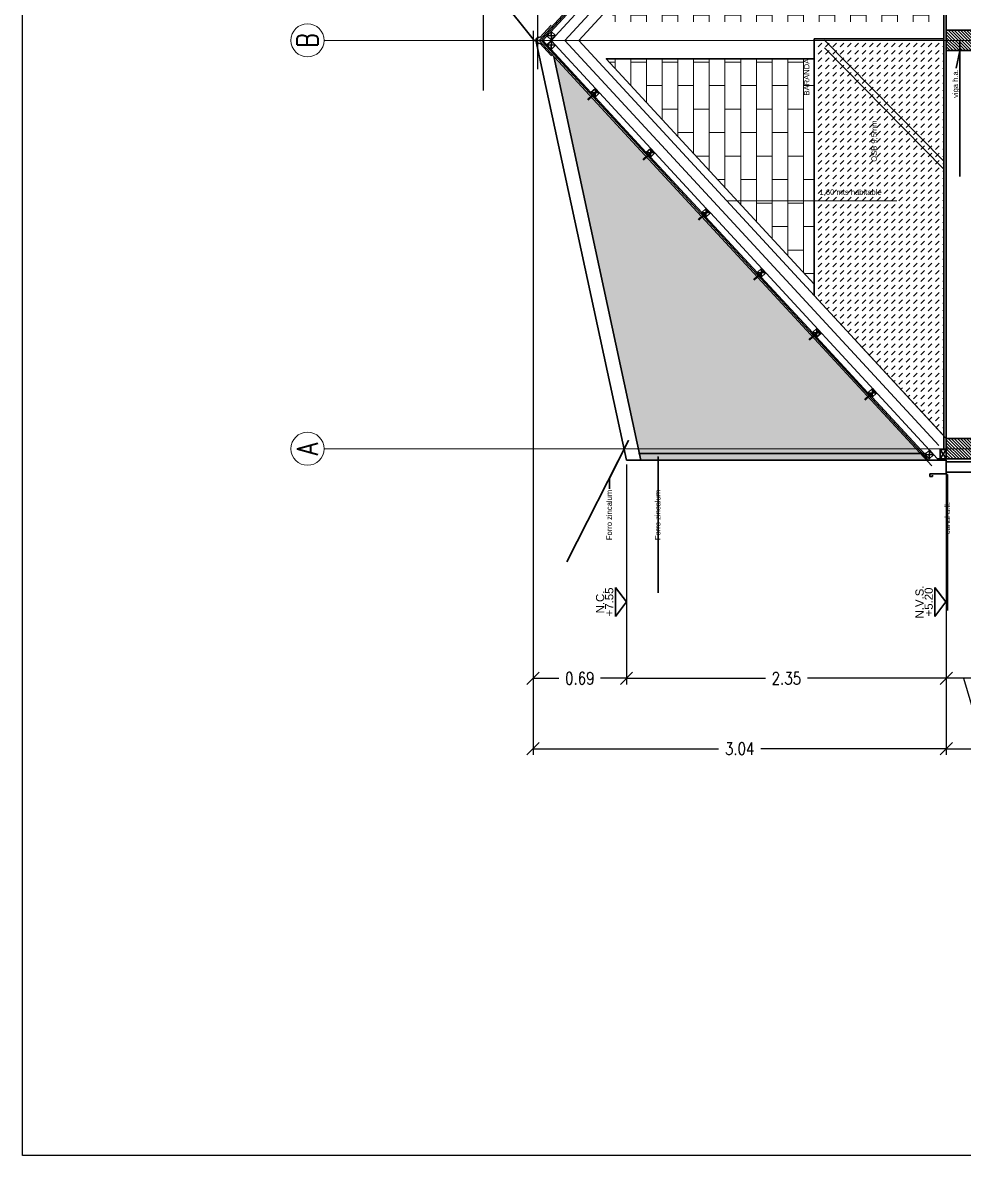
# Model space of a CAD drawing. Header units: metres. Extents: x 45 to 666, y -23 to 325.
# Drawn here: x 45.33 to 52.24, y 38.95 to 47.27 of the extents above; entities that cross this region are included whole.
import ezdxf
from ezdxf.enums import TextEntityAlignment as Align

# ---------------------------------------------------------------- set-up
doc = ezdxf.new("R2010")
doc.units = ezdxf.units.M
doc.header["$LTSCALE"] = 5
doc.header["$MEASUREMENT"] = 0
doc.linetypes.add('HIDDEN', pattern=[0.375, 0.25, -0.125])
doc.layers.get('0').update_dxf_attribs({"color": 30})
doc.layers.get('DEFPOINTS').update_dxf_attribs({"color": 210})
for name, color, linetype, lineweight in [('A-ANNO-DIMS', 3, 'Continuous', 18), ('A-ANNO-NOTE', 7, 'Continuous', 35), ('A-ANNO-SYMB', 3, 'Continuous', 18), ('A-ANNO-TEXT', 3, 'Continuous', 18), ('A-ELEV-MBE1', 7, 'Continuous', 35), ('A-ELEV-OTLN', 1, 'Continuous', 50), ('A-ELEV-PATT', 8, 'Continuous', 18), ('A-FLOR-OVHD', 3, 'HIDDEN', 18), ('A-WALL-BATT', 8, 'BATTING', 18), ('A-WALL-FULL', 7, 'Continuous', 35), ('A-WALL-FULL-EXTR', 7, 'Continuous', 35)]:
    doc.layers.add(name, color=color, linetype=linetype, lineweight=lineweight)
doc.styles.add('E-ARIAL', font='arial.ttf')
doc.styles.add('E-ROMANS', font='romans.shx', dxfattribs={"width": 0.8})
doc.linetypes.add('BATTING', pattern='A,0.0001,-0.1,[134,ltypeshp.shx,S=0.1,R=0,X=-0.1,Y=0],-0.2,[134,ltypeshp.shx,S=0.1,R=180,X=0.1,Y=0],-0.1', length=0.4001)
doc.dimstyles.new('E-0050_TICK_18', dxfattribs={"dimscale": 0.001, "dimtxt": 90, "dimasz": 90, "dimexe": 45, "dimexo": 30, "dimgap": 45, "dimtad": 0, "dimzin": 0, "dimdsep": 46, "dimtxsty": 'E-ROMANS', "dimblk": 'OBLIQUE', "dimcen": 45, "dimclrd": 256, "dimclre": 256, "dimclrt": 256, "dimadec": 0, "dimazin": 0, "dimtfac": 1, "dimtmove": 1, "dimatfit": 3, "dimldrblk": 'OPEN90', "dimfxl": 1, "dimtfill": 1, "dimtolj": 1, "dimtzin": 0, "dimarcsym": 0})
doc.dimstyles.new('E-0200_TICK_12', dxfattribs={"dimscale": 0.001, "dimtxt": 240, "dimasz": 240, "dimexe": 120, "dimexo": 80, "dimgap": 120, "dimtad": 0, "dimzin": 0, "dimdsep": 46, "dimtxsty": 'E-ROMANS', "dimblk": 'OBLIQUE', "dimcen": 120, "dimclrd": 256, "dimclre": 256, "dimclrt": 256, "dimadec": 0, "dimazin": 0, "dimtfac": 1, "dimtmove": 1, "dimatfit": 3, "dimldrblk": 'OPEN90', "dimfxl": 1, "dimtfill": 1, "dimtolj": 1, "dimtzin": 0, "dimlwd": -1, "dimarcsym": 0})

# ---------------------------------------------------------------- blocks, each defined once
blk = doc.blocks.new('_Oblique')
at = {"color": 0, "linetype": 'ByBlock', "lineweight": -2}
blk.add_line((-0.5, -0.5), (0.5, 0.5), dxfattribs=at)
blk = doc.blocks.new('TAG-LEVEL-CO')
for points in [[(0.352, 0.272), (-0.352, 0.272)], [(0.352, 0.272), (0, 0), (-0.352, 0.272)]]:
    blk.add_lwpolyline(points)
at = {"style": 'E-ARIAL'}
for tag, p in [('N.P.T.', (0, 0.486)), ('%%P0,00', (0, 0.262))]:
    blk.add_attdef(tag, text='', height=0.2, dxfattribs=at).set_placement(p, align=Align.BOTTOM_CENTER)
blk = doc.blocks.new('*D507')
at = {"layer": 'A-ANNO-DIMS', "lineweight": -2, "transparency": 16777216}
for p, q in [((52.117, 44.0342), (52.117, 42.4082)), ((52.369, 44.0342), (52.369, 42.4082)), ((52.369, 42.4532), (52.117, 42.4532)), ((52.243, 42.4532), (52.3173, 42.2057)), ((52.3173, 42.2057), (52.4073, 42.2057))]:
    blk.add_line(p, q, dxfattribs=at)
at = {"layer": 'DEFPOINTS', "color": 0, "transparency": 16777216}
for p in [(52.117, 44.0642), (52.369, 44.0642), (52.117, 42.4532)]:
    blk.add_point(p, dxfattribs=at)
at = {"layer": 'A-ANNO-DIMS', "lineweight": -2, "transparency": 16777216, "xscale": 0.09, "yscale": 0.09, "zscale": 0.09, "rotation": 180}
blk.add_blockref('_Oblique', (52.117, 42.4532), dxfattribs=at)
at = {"layer": 'A-ANNO-DIMS', "lineweight": -2, "transparency": 16777216, "xscale": 0.09, "yscale": 0.09, "zscale": 0.09}
blk.add_blockref('_Oblique', (52.369, 42.4532), dxfattribs=at)
at = {"layer": 'A-ANNO-DIMS', "transparency": 16777216, "insert": (52.562, 42.2057), "char_height": 0.09, "attachment_point": 5, "style": 'E-ROMANS', "bg_fill": 3, "box_fill_scale": 1.25, "bg_fill_color": 256, "bg_fill_true_color": 13158600, "bg_fill_transparency": 0}
blk.add_mtext('\\A1;0.25', dxfattribs=at)
blk = doc.blocks.new('_Open90')
at = {"color": 0, "linetype": 'ByBlock', "lineweight": -2}
for p, q in [((0, 0), (-1, 0)), ((-0.5, 0.5), (0, 0)), ((0, 0), (-0.5, -0.5))]:
    blk.add_line(p, q, dxfattribs=at)
blk = doc.blocks.new('*D508')
at = {"layer": 'A-ANNO-DIMS', "lineweight": -2, "transparency": 16777216}
for p, q in [((49.767, 44.0242), (49.767, 42.4082)), ((52.117, 44.0342), (52.117, 42.4082)), ((49.767, 42.4532), (50.7873, 42.4532)), ((52.117, 42.4532), (51.0967, 42.4532))]:
    blk.add_line(p, q, dxfattribs=at)
at = {"layer": 'DEFPOINTS', "color": 0, "transparency": 16777216}
for p in [(49.767, 44.0542), (52.117, 44.0642), (49.767, 42.4532)]:
    blk.add_point(p, dxfattribs=at)
at = {"layer": 'A-ANNO-DIMS', "lineweight": -2, "transparency": 16777216, "xscale": 0.09, "yscale": 0.09, "zscale": 0.09, "rotation": 180}
blk.add_blockref('_Oblique', (49.767, 42.4532), dxfattribs=at)
at = {"layer": 'A-ANNO-DIMS', "lineweight": -2, "transparency": 16777216, "xscale": 0.09, "yscale": 0.09, "zscale": 0.09}
blk.add_blockref('_Oblique', (52.117, 42.4532), dxfattribs=at)
at = {"layer": 'A-ANNO-DIMS', "transparency": 16777216, "insert": (50.942, 42.4532), "char_height": 0.09, "attachment_point": 5, "style": 'E-ROMANS', "bg_fill": 3, "box_fill_scale": 1.25, "bg_fill_color": 256, "bg_fill_true_color": 13158600, "bg_fill_transparency": 0}
blk.add_mtext('\\A1;2.35', dxfattribs=at)
blk = doc.blocks.new('*D112')
at = {"layer": 'A-ANNO-DIMS', "lineweight": -2, "transparency": 16777216}
for p, q in [((49.081, 47.2092), (49.081, 42.4082)), ((49.767, 44.0242), (49.767, 42.4082)), ((49.081, 42.4532), (49.271, 42.4532)), ((49.767, 42.4532), (49.577, 42.4532))]:
    blk.add_line(p, q, dxfattribs=at)
at = {"layer": 'DEFPOINTS', "color": 0, "transparency": 16777216}
for p in [(49.081, 47.2392), (49.767, 44.0542), (49.081, 42.4532)]:
    blk.add_point(p, dxfattribs=at)
at = {"layer": 'A-ANNO-DIMS', "lineweight": -2, "transparency": 16777216, "xscale": 0.09, "yscale": 0.09, "zscale": 0.09, "rotation": 180}
blk.add_blockref('_Oblique', (49.081, 42.4532), dxfattribs=at)
at = {"layer": 'A-ANNO-DIMS', "lineweight": -2, "transparency": 16777216, "xscale": 0.09, "yscale": 0.09, "zscale": 0.09}
blk.add_blockref('_Oblique', (49.767, 42.4532), dxfattribs=at)
at = {"layer": 'A-ANNO-DIMS', "transparency": 16777216, "insert": (49.424, 42.4532), "char_height": 0.09, "attachment_point": 5, "style": 'E-ROMANS', "bg_fill": 3, "box_fill_scale": 1.25, "bg_fill_color": 256, "bg_fill_true_color": 13158600, "bg_fill_transparency": 0}
blk.add_mtext('\\A1;0.69', dxfattribs=at)
blk = doc.blocks.new('*D509')
at = {"layer": 'A-ANNO-DIMS', "lineweight": -2, "transparency": 16777216}
for p, q in [((52.117, 44.0342), (52.117, 41.8905)), ((54.617, 44.0342), (54.617, 41.8905)), ((52.117, 41.9355), (53.2123, 41.9355)), ((54.617, 41.9355), (53.5217, 41.9355))]:
    blk.add_line(p, q, dxfattribs=at)
at = {"layer": 'DEFPOINTS', "color": 0, "transparency": 16777216}
for p in [(52.117, 44.0642), (54.617, 44.0642), (52.117, 41.9355)]:
    blk.add_point(p, dxfattribs=at)
at = {"layer": 'A-ANNO-DIMS', "lineweight": -2, "transparency": 16777216, "xscale": 0.09, "yscale": 0.09, "zscale": 0.09, "rotation": 180}
blk.add_blockref('_Oblique', (52.117, 41.9355), dxfattribs=at)
at = {"layer": 'A-ANNO-DIMS', "lineweight": -2, "transparency": 16777216, "xscale": 0.09, "yscale": 0.09, "zscale": 0.09}
blk.add_blockref('_Oblique', (54.617, 41.9355), dxfattribs=at)
at = {"layer": 'A-ANNO-DIMS', "transparency": 16777216, "insert": (53.367, 41.9355), "char_height": 0.09, "attachment_point": 5, "style": 'E-ROMANS', "bg_fill": 3, "box_fill_scale": 1.25, "bg_fill_color": 256, "bg_fill_true_color": 13158600, "bg_fill_transparency": 0}
blk.add_mtext('\\A1;2.50', dxfattribs=at)
blk = doc.blocks.new('*D510')
at = {"layer": 'A-ANNO-DIMS', "lineweight": -2, "transparency": 16777216}
for p, q in [((49.081, 47.2092), (49.081, 41.8905)), ((52.117, 44.0342), (52.117, 41.8905)), ((49.081, 41.9355), (50.4426, 41.9355)), ((52.117, 41.9355), (50.7554, 41.9355))]:
    blk.add_line(p, q, dxfattribs=at)
at = {"layer": 'DEFPOINTS', "color": 0, "transparency": 16777216}
for p in [(49.081, 47.2392), (52.117, 44.0642), (49.081, 41.9355)]:
    blk.add_point(p, dxfattribs=at)
at = {"layer": 'A-ANNO-DIMS', "lineweight": -2, "transparency": 16777216, "xscale": 0.09, "yscale": 0.09, "zscale": 0.09, "rotation": 180}
blk.add_blockref('_Oblique', (49.081, 41.9355), dxfattribs=at)
at = {"layer": 'A-ANNO-DIMS', "lineweight": -2, "transparency": 16777216, "xscale": 0.09, "yscale": 0.09, "zscale": 0.09}
blk.add_blockref('_Oblique', (52.117, 41.9355), dxfattribs=at)
at = {"layer": 'A-ANNO-DIMS', "transparency": 16777216, "insert": (50.599, 41.9355), "char_height": 0.09, "attachment_point": 5, "style": 'E-ROMANS', "bg_fill": 3, "box_fill_scale": 1.25, "bg_fill_color": 256, "bg_fill_true_color": 13158600, "bg_fill_transparency": 0}
blk.add_mtext('\\A1;3.04', dxfattribs=at)
blk = doc.blocks.new('*D120')
at = {"layer": 'A-ANNO-DIMS', "lineweight": -2, "transparency": 16777216}
for p, q in [((49.117, 46.9286), (49.117, 51.0491)), ((52.117, 49.7463), (52.117, 51.0491)), ((49.117, 51.0041), (50.4623, 51.0041)), ((52.117, 51.0041), (50.7717, 51.0041))]:
    blk.add_line(p, q, dxfattribs=at)
at = {"layer": 'DEFPOINTS', "color": 0, "transparency": 16777216}
for p in [(49.117, 51.0041), (52.117, 49.7163), (49.117, 46.8986)]:
    blk.add_point(p, dxfattribs=at)
at = {"layer": 'A-ANNO-DIMS', "lineweight": -2, "transparency": 16777216, "xscale": 0.09, "yscale": 0.09, "zscale": 0.09, "rotation": 180}
blk.add_blockref('_Oblique', (49.117, 51.0041), dxfattribs=at)
at = {"layer": 'A-ANNO-DIMS', "lineweight": -2, "transparency": 16777216, "xscale": 0.09, "yscale": 0.09, "zscale": 0.09}
blk.add_blockref('_Oblique', (52.117, 51.0041), dxfattribs=at)
at = {"layer": 'A-ANNO-DIMS', "transparency": 16777216, "insert": (50.617, 51.0041), "char_height": 0.09, "attachment_point": 5, "style": 'E-ROMANS', "bg_fill": 3, "box_fill_scale": 1.25, "bg_fill_color": 256, "bg_fill_true_color": 13158600, "bg_fill_transparency": 0}
blk.add_mtext('\\A1;3.00', dxfattribs=at)
blk = doc.blocks.new('*D121')
at = {"layer": 'A-ANNO-DIMS', "lineweight": -2, "transparency": 16777216}
for p, q in [((48.717, 46.7713), (48.717, 51.0491)), ((49.117, 46.9286), (49.117, 51.0491)), ((48.717, 51.0041), (48.7623, 51.0041)), ((49.117, 51.0041), (49.0717, 51.0041))]:
    blk.add_line(p, q, dxfattribs=at)
at = {"layer": 'DEFPOINTS', "color": 0, "transparency": 16777216}
for p in [(48.717, 51.0041), (49.117, 46.8986), (48.717, 46.7413)]:
    blk.add_point(p, dxfattribs=at)
at = {"layer": 'A-ANNO-DIMS', "lineweight": -2, "transparency": 16777216, "xscale": 0.09, "yscale": 0.09, "zscale": 0.09, "rotation": 180}
blk.add_blockref('_Oblique', (48.717, 51.0041), dxfattribs=at)
at = {"layer": 'A-ANNO-DIMS', "lineweight": -2, "transparency": 16777216, "xscale": 0.09, "yscale": 0.09, "zscale": 0.09}
blk.add_blockref('_Oblique', (49.117, 51.0041), dxfattribs=at)
at = {"layer": 'A-ANNO-DIMS', "transparency": 16777216, "insert": (48.917, 51.0041), "char_height": 0.09, "attachment_point": 5, "style": 'E-ROMANS', "bg_fill": 3, "box_fill_scale": 1.25, "bg_fill_color": 256, "bg_fill_true_color": 13158600, "bg_fill_transparency": 0}
blk.add_mtext('\\A1;0.40', dxfattribs=at)
blk = doc.blocks.new('*D511')
at = {"layer": 'A-ANNO-DIMS', "lineweight": -2, "transparency": 16777216}
for p, q in [((49.767, 44.0242), (49.767, 42.4082)), ((52.117, 44.0342), (52.117, 42.4082)), ((49.767, 42.4532), (50.7873, 42.4532)), ((52.117, 42.4532), (51.0967, 42.4532))]:
    blk.add_line(p, q, dxfattribs=at)
at = {"layer": 'DEFPOINTS', "color": 0, "transparency": 16777216}
for p in [(49.767, 44.0542), (52.117, 44.0642), (49.767, 42.4532)]:
    blk.add_point(p, dxfattribs=at)
at = {"layer": 'A-ANNO-DIMS', "lineweight": -2, "transparency": 16777216, "xscale": 0.09, "yscale": 0.09, "zscale": 0.09, "rotation": 180}
blk.add_blockref('_Oblique', (49.767, 42.4532), dxfattribs=at)
at = {"layer": 'A-ANNO-DIMS', "lineweight": -2, "transparency": 16777216, "xscale": 0.09, "yscale": 0.09, "zscale": 0.09}
blk.add_blockref('_Oblique', (52.117, 42.4532), dxfattribs=at)
at = {"layer": 'A-ANNO-DIMS', "transparency": 16777216, "insert": (50.942, 42.4532), "char_height": 0.09, "attachment_point": 5, "style": 'E-ROMANS', "bg_fill": 3, "box_fill_scale": 1.25, "bg_fill_color": 256, "bg_fill_true_color": 13158600, "bg_fill_transparency": 0}
blk.add_mtext('\\A1;2.35', dxfattribs=at)
blk = doc.blocks.new('*D512')
at = {"layer": 'A-ANNO-DIMS', "lineweight": -2, "transparency": 16777216}
for p, q in [((49.081, 47.2092), (49.081, 42.4082)), ((49.767, 44.0242), (49.767, 42.4082)), ((49.081, 42.4532), (49.271, 42.4532)), ((49.767, 42.4532), (49.577, 42.4532))]:
    blk.add_line(p, q, dxfattribs=at)
at = {"layer": 'DEFPOINTS', "color": 0, "transparency": 16777216}
for p in [(49.081, 47.2392), (49.767, 44.0542), (49.081, 42.4532)]:
    blk.add_point(p, dxfattribs=at)
at = {"layer": 'A-ANNO-DIMS', "lineweight": -2, "transparency": 16777216, "xscale": 0.09, "yscale": 0.09, "zscale": 0.09, "rotation": 180}
blk.add_blockref('_Oblique', (49.081, 42.4532), dxfattribs=at)
at = {"layer": 'A-ANNO-DIMS', "lineweight": -2, "transparency": 16777216, "xscale": 0.09, "yscale": 0.09, "zscale": 0.09}
blk.add_blockref('_Oblique', (49.767, 42.4532), dxfattribs=at)
at = {"layer": 'A-ANNO-DIMS', "transparency": 16777216, "insert": (49.424, 42.4532), "char_height": 0.09, "attachment_point": 5, "style": 'E-ROMANS', "bg_fill": 3, "box_fill_scale": 1.25, "bg_fill_color": 256, "bg_fill_true_color": 13158600, "bg_fill_transparency": 0}
blk.add_mtext('\\A1;0.69', dxfattribs=at)

msp = doc.modelspace()

# ---------------------------------------------------------------- hatches: boundary and pattern name
at = {"layer": 'A-ELEV-PATT'}
h = msp.add_hatch(dxfattribs=at)
h.set_pattern_fill('AR-BRSTD', color=256, scale=0.0017, style=0)
h.set_pattern_definition([(90, (-75.1499, 0), (-0.11516106, -2e-15), []), (180, (-75.1499, 0), (-0.11516106, -0.17272), [0.11516106, -0.11516106])])
h.paths.add_polyline_path([(52.369, 45.9019), (52.369, 44.2142), (54.403, 44.2142), (54.403, 44.9642), (54.1821, 44.9642), (53.7441, 45.4078), (53.2948, 44.9642)])
h.paths.add_polyline_path([(52.369, 46.8006), (52.369, 45.9588), (53.2952, 45.0208), (53.716, 45.4363), (53.647, 45.5062)])
h.paths.add_polyline_path([(52.3788, 47.0042), (53.647, 45.7197), (53.647, 47.0042)])
h.paths.add_polyline_path([(52.619, 47.9822), (52.619, 47.9722), (52.574, 47.9722), (52.574, 47.9822), (52.369, 47.9822), (52.369, 47.2742), (54.599, 47.2742), (54.599, 47.9822)])
h.paths.add_polyline_path([(54.8967, 47.0042), (56.7628, 45.1142), (56.921, 45.1142), (57.117, 45.1142), (57.117, 47.0042)])
h.paths.add_polyline_path([(54.869, 46.8188), (54.869, 45.977), (55.8132, 45.0208), (56.234, 45.4363)])
h.paths.add_polyline_path([(57.0526, 49.3342), (57.0526, 48.6642), (57.117, 48.6642), (57.117, 49.3342)], flags=17)
h.paths.add_polyline_path([(57.0526, 48.6342), (57.0526, 47.8942), (57.117, 47.8942), (57.117, 48.6342)], flags=17)
h.paths.add_polyline_path([(51.2134, 47.3808), (51.2134, 47.8442), (51.2881, 47.8442), (51.2881, 47.3808)], flags=24)
h.paths.add_polyline_path([(51.1756, 48.3086), (51.6458, 48.3086), (51.6458, 48.2404), (51.1756, 48.2404)], flags=24)
h.paths.add_polyline_path([(50.7554, 46.1236), (50.7554, 46.587), (50.83, 46.587), (50.83, 46.1236)], flags=24)
h.paths.add_polyline_path([(51.0611, 46.724), (51.0611, 46.9992), (51.1211, 46.9992), (51.1211, 46.724)], flags=24)
h.paths.add_polyline_path([(51.7794, 49.0472), (51.7794, 49.6478), (51.9739, 49.6478), (51.9739, 49.0472)], flags=24)
h.paths.add_polyline_path([(52.4677, 46.1668), (52.4677, 46.4714), (52.5953, 46.4714), (52.5953, 46.1668)], flags=24)
h.paths.add_polyline_path([(53.3976, 46.1925), (53.3976, 46.5674), (53.5384, 46.5674), (53.5384, 46.1925)], flags=24)
h.paths.add_polyline_path([(53.4511, 47.3015), (53.4511, 47.8387), (53.587, 47.8387), (53.587, 47.3015)], flags=24)
h.paths.add_polyline_path([(55.9156, 46.1925), (55.9156, 46.5674), (56.0564, 46.5674), (56.0564, 46.1925)], flags=24)
h.paths.add_polyline_path([(54.9857, 46.1668), (54.9857, 46.4714), (55.1133, 46.4714), (55.1133, 46.1668)], flags=24)
h.paths.add_polyline_path([(57.117, 50.0142), (54.869, 50.0142), (54.869, 47.2742), (57.117, 47.2742), (57.117, 47.8642), (56.2841, 47.8642), (56.2841, 47.9946), (56.2761, 47.9946), (56.2761, 47.8642), (56.2261, 47.8642), (56.2261, 48.0106), (56.2, 48.0106), (56.2, 48.0497), (56.187, 48.0497), (56.187, 48.0367), (56.1609, 48.0367), (56.1609, 48.0236), (56.1413, 48.0236), (56.1413, 48.0367), (56.1348, 48.0367), (56.1348, 48.0888), (56.187, 48.0888), (56.187, 48.0758), (56.2, 48.0758), (56.2, 48.1475), (56.1348, 48.1475), (56.1348, 48.1755), (56.0566, 48.2649), (56.0566, 48.291), (56.0827, 48.291), (56.0827, 48.2763), (56.1609, 48.1867), (56.2, 48.1867), (56.2, 48.2584), (56.187, 48.2584), (56.187, 48.2454), (56.1348, 48.2454), (56.1348, 48.2975), (56.1413, 48.2975), (56.1413, 48.3106), (56.1609, 48.3106), (56.1609, 48.2975), (56.187, 48.2975), (56.187, 48.2845), (56.2, 48.2845), (56.2, 48.3236), (56.2261, 48.3236), (56.2261, 48.6642), (56.2761, 48.6642), (56.2761, 48.345), (56.2841, 48.345), (56.2841, 49.3642), (57.117, 49.3642)])
h.paths.add_polyline_path([(54.869, 44.2642), (56.921, 44.2642), (56.921, 44.9642), (56.7001, 44.9642), (56.2621, 45.4078), (55.8128, 44.9642), (54.869, 45.9201)])
h.paths.add_polyline_path([(50.5932, 48.3309), (49.6179, 47.2742), (52.099, 47.2742), (52.099, 48.3309)])
h.paths.add_polyline_path([(49.6179, 47.0042), (50.5807, 45.9611), (51.147, 45.9611), (51.147, 47.0042)])
h.paths.add_polyline_path([(50.5807, 45.9611), (51.147, 45.3476), (51.147, 45.9611)])
h.paths.add_polyline_path([(52.099, 49.9621), (50.5932, 48.3309), (52.099, 48.3309)])
h = msp.add_hatch(dxfattribs=at)
h.set_pattern_fill('DASH', color=256, scale=0.012, angle=45, style=0)
h.set_pattern_definition([(45, (-74.315898, -3e-12), (-2e-15, 0.053881537), [0.0381, -0.0381])])
h.paths.add_polyline_path([(52.099, 46.2505), (52.099, 47.1392), (51.2216, 47.1392)], flags=17)
h.paths.add_polyline_path([(51.1654, 47.1392), (51.147, 47.1392), (51.147, 45.9611), (52.099, 45.9611), (52.099, 46.1936)])
h.paths.add_polyline_path([(52.099, 46.1936), (52.099, 46.2505), (51.2216, 47.1392), (51.1654, 47.1392)])
h.paths.add_polyline_path([(52.099, 45.9611), (51.147, 45.9611), (51.147, 45.265), (52.099, 44.2337), (52.099, 44.9642)])
h.paths.add_polyline_path([(51.5554, 46.237), (51.5554, 46.5534), (51.6247, 46.5534), (51.6247, 46.237)], flags=24)
h.paths.add_polyline_path([(51.1756, 46.0541), (51.6458, 46.0541), (51.6458, 45.9858), (51.1756, 45.9858)], flags=24)
h = msp.add_hatch(dxfattribs=at)
h.set_pattern_fill('LINE', color=256, scale=0.005, angle=495, style=0)
h.set_pattern_definition([(135, (124.602796, -82.723201), (-0.0112253202, -0.0112253202), [])])
h.paths.add_polyline_path([(52.117, 44.1392), (52.117, 44.0642), (52.369, 44.0642), (52.369, 44.1392)])
h.paths.add_polyline_path([(52.117, 44.2142), (52.117, 44.1392), (52.369, 44.1392), (52.369, 44.2142)])

# ---------------------------------------------------------------- linework, layer by layer
at = {"layer": 'A-ANNO-SYMB', "ltscale": 2}
for points in [[(59.0083, 47.1392), (47.5457, 47.1392)], [(59.0083, 44.1392), (47.5457, 44.1392)]]:
    msp.add_lwpolyline(points, dxfattribs=at)
at = {"layer": 'A-ANNO-SYMB', "linetype": 'Continuous', "ltscale": 5}
for centre in [(47.4238, 47.1392), (47.4238, 44.1392)]:
    msp.add_circle(centre, 0.1219, dxfattribs=at)
at = {"layer": 'A-ELEV-MBE1'}
for p, q in [((52.117, 47.0042), (52.117, 44.2142)), ((52.117, 44.0642), (52.0514, 44.0642))]:
    msp.add_line(p, q, dxfattribs=at)
for points in [[(50.3529, 48.3742), (49.2129, 47.1392)], [(51.985, 44.055), (50.3125, 45.8669), (49.1443, 47.1324)], [(49.5059, 46.7555), (49.1517, 47.1392)], [(49.1822, 47.1061), (49.2458, 47.1036)], [(49.2127, 47.0731), (49.2152, 47.1367)], [(49.5389, 46.786), (49.2139, 47.1381)], [(51.147, 45.3476), (49.6179, 47.0042), (51.147, 47.0042)], [(49.5364, 46.7224), (49.5389, 46.786)], [(49.5059, 46.7555), (49.5695, 46.7529)], [(49.9128, 46.3146), (49.5364, 46.7224)], [(50.3529, 45.9042), (49.5695, 46.7529)], [(49.9128, 46.3146), (49.9764, 46.312)], [(49.9434, 46.2815), (49.9459, 46.3451)], [(50.3198, 45.8737), (49.9434, 46.2815)], [(50.3198, 45.8737), (50.3834, 45.8712)], [(50.3503, 45.8406), (50.3529, 45.9042)], [(52.0514, 44.0642), (50.3834, 45.8712)], [(50.7268, 45.4328), (50.3503, 45.8406)], [(50.7268, 45.4328), (50.7904, 45.4303)], [(50.7573, 45.3997), (50.7598, 45.4633)], [(51.1337, 44.9919), (50.7573, 45.3997)], [(51.1643, 44.9589), (51.1668, 45.0225)], [(51.1337, 44.9919), (51.1973, 44.9894)], [(51.5407, 44.551), (51.1643, 44.9589)], [(51.5407, 44.551), (51.6043, 44.5485)], [(51.5712, 44.518), (51.5738, 44.5816)], [(51.9924, 44.0617), (51.5712, 44.518)]]:
    msp.add_lwpolyline(points, dxfattribs=at)
for points in [[(52.1165, 44.0419), (57.1016, 44.0419, -0.150775), (57.1509, 44.0267), (57.2423, 43.9643)], [(52.1165, 43.9669), (57.1016, 43.9669, -0.150775), (57.1086, 43.9647), (57.2001, 43.9024)]]:
    msp.add_lwpolyline(points, format="xyb", dxfattribs=at)
at = {"layer": 'A-ELEV-OTLN'}
for points in [[(49.5542, 46.7694), (49.4825, 46.7033)], [(49.9612, 46.3286), (49.8895, 46.2624)], [(50.3681, 45.8877), (50.2965, 45.8215)], [(50.7751, 45.4468), (50.7034, 45.3806)], [(51.1821, 45.0059), (51.1104, 44.9398)], [(51.589, 44.565), (51.5174, 44.4989)]]:
    msp.add_lwpolyline(points, dxfattribs=at)
at = {"layer": 'A-WALL-BATT', "ltscale": 0.018}
for points in [[(52.0619, 50.1151), (49.315, 47.1392)], [(52.0619, 44.1633), (49.315, 47.1392)]]:
    msp.add_lwpolyline(points, dxfattribs=at)
at = {"layer": 'A-WALL-FULL'}
msp.add_lwpolyline([(52.369, 44.2142), (52.369, 44.0642), (52.117, 44.0642), (52.117, 44.2142), (52.369, 44.2142)], dxfattribs=at)
at = {"layer": 'A-WALL-FULL-EXTR'}
for p, q in [((51.9765, 44.0542), (51.9235, 44.1141)), ((51.9965, 43.9342), (52.0165, 43.9342)), ((52.0165, 43.9342), (52.0165, 43.9442))]:
    msp.add_line(p, q, dxfattribs=at)
for points in [[(52.117, 50.0642), (49.417, 47.1392)], [(52.0104, 44.0127), (49.7236, 46.4901), (49.1245, 47.1392)], [(49.1822, 47.1061), (49.2152, 47.1367), (49.2458, 47.1036), (49.2127, 47.0731), (49.1822, 47.1061)], [(52.117, 44.2142), (49.417, 47.1392)], [(49.5059, 46.7555), (49.5389, 46.786), (49.5695, 46.7529), (49.5364, 46.7224), (49.5059, 46.7555)], [(49.9128, 46.3146), (49.9459, 46.3451), (49.9764, 46.312), (49.9434, 46.2815), (49.9128, 46.3146)], [(50.3198, 45.8737), (50.3529, 45.9042), (50.3834, 45.8712), (50.3503, 45.8406), (50.3198, 45.8737)], [(50.7268, 45.4328), (50.7598, 45.4633), (50.7904, 45.4303), (50.7573, 45.3997), (50.7268, 45.4328)], [(51.1337, 44.9919), (51.1668, 45.0225), (51.1973, 44.9894), (51.1643, 44.9589), (51.1337, 44.9919)], [(51.5407, 44.551), (51.5738, 44.5816), (51.6043, 44.5485), (51.5712, 44.518), (51.5407, 44.551)], [(51.9596, 44.0973), (51.9927, 44.1278), (52.0232, 44.0947), (51.9901, 44.0642), (51.9596, 44.0973)], [(51.9901, 44.0642), (51.9927, 44.1278)], [(51.9596, 44.0973), (52.0232, 44.0947)], [(51.9965, 43.9342), (51.9965, 43.9542), (52.1165, 43.9542), (52.1165, 44.0542), (51.9765, 44.0542)]]:
    msp.add_lwpolyline(points, dxfattribs=at)

# ---------------------------------------------------------------- block references
at = {"layer": 'A-ANNO-NOTE', "xscale": 0.3000000000000114, "yscale": 0.3000000000000114, "zscale": 0.3000000000000114, "rotation": 90}
msp.add_blockref('TAG-LEVEL-CO', (52.114, 43.0135), dxfattribs=at).add_auto_attribs({'%%P0,00': '+5.20', 'N.P.T.': 'N.V.S.'})

# ---------------------------------------------------------------- texts
at = {"layer": 'A-ANNO-NOTE', "char_height": 0.04, "rotation": 90, "style": 'E-ARIAL'}
for s, insert, attachment_point in [('viga h.a.', (52.189, 46.9277), 6), ('canal a.ll.', (52.1244, 43.5111), 4)]:
    msp.add_mtext(s, dxfattribs=dict(at, insert=insert, attachment_point=attachment_point))
at = {"layer": 'A-ANNO-TEXT', "ltscale": 5, "char_height": 0.15, "attachment_point": 5, "rotation": 90, "style": 'E-ROMANS'}
for s, insert in [('B', (47.4238, 47.1392)), ('A', (47.4238, 44.1392))]:
    msp.add_mtext(s, dxfattribs=dict(at, insert=insert))

# ---------------------------------------------------------------- leaders
at = {"layer": 'A-ANNO-NOTE', "annotation_type": 0, "has_hookline": 1, "hookline_direction": 1, "text_width": 0.2057, "horizontal_direction": (0, 1, 0)}
msp.add_leader([(52.217, 47.1392), (52.217, 47.062), (52.189, 46.9357)], dimstyle='E-0200_TICK_12', override={"dimasz": 0.2, "dimtad": 0, "dimldrblk": 'Open90'}, dxfattribs=at)
at = {"layer": 'A-ANNO-NOTE'}
msp.add_leader([(52.1259, 43.9509), (52.1259, 43.8131), (52.126, 43.7336)], dimstyle='E-0200_TICK_12', override={"dimasz": 0.2, "dimtad": 0, "dimldrblk": 'Open90'}, dxfattribs=at)

# ---------------------------------------------------------------- next in the draw order: dimensions: what is measured, and where the dimension line sits
at = {"layer": 'A-ANNO-DIMS'}
dim = msp.add_linear_dim(base=(52.117, 42.4532), p1=(52.369, 44.0642), p2=(52.117, 44.0642), angle=0, dimstyle='E-0050_TICK_18', dxfattribs=at)
dim.commit()
dim.dimension.update_dxf_attribs({"geometry": '*D507', "text_midpoint": (52.4523, 42.2057)})

# ---------------------------------------------------------------- next in the draw order: dimensions: what is measured, and where the dimension line sits
dim = msp.add_linear_dim(base=(49.767, 42.4532), p1=(52.117, 44.0642), p2=(49.767, 44.0542), angle=0, dimstyle='E-0050_TICK_18', dxfattribs=at)
dim.commit()
dim.dimension.update_dxf_attribs({"geometry": '*D508', "text_midpoint": (50.942, 42.4532)})

# ---------------------------------------------------------------- next in the draw order: dimensions: what is measured, and where the dimension line sits
for base, p1, p2, picture, middle in [((49.081, 42.4532), (49.767, 44.0542), (49.081, 47.2392), '*D112', (49.424, 42.4532)), ((52.117, 41.9355), (54.617, 44.0642), (52.117, 44.0642), '*D509', (53.367, 41.9355))]:
    dim = msp.add_linear_dim(base=base, p1=p1, p2=p2, angle=0, dimstyle='E-0050_TICK_18', dxfattribs=at)
    dim.commit()
    dim.dimension.update_dxf_attribs({"geometry": picture, "text_midpoint": middle})

# ---------------------------------------------------------------- next in the draw order: dimensions: what is measured, and where the dimension line sits
dim = msp.add_linear_dim(base=(49.081, 41.9355), p1=(52.117, 44.0642), p2=(49.081, 47.2392), angle=0, dimstyle='E-0050_TICK_18', dxfattribs=at)
dim.commit()
dim.dimension.update_dxf_attribs({"geometry": '*D510', "text_midpoint": (50.599, 41.9355)})

# ---------------------------------------------------------------- next in the draw order: linework, layer by layer
at = {"layer": 'A-ELEV-MBE1'}
for p, q in [((49.1517, 47.1392), (49.1443, 47.146)), ((49.1517, 47.1392), (49.1443, 47.1324)), ((49.2144, 47.0271), (49.2217, 47.0339)), ((51.9721, 44.1042), (49.8558, 44.1042)), ((51.9721, 44.0542), (49.767, 44.0542))]:
    msp.add_line(p, q, dxfattribs=at)
for points in [[(49.936, 48.0037), (49.1443, 47.146)], [(49.5059, 47.523), (49.1517, 47.1392)], [(49.2127, 47.2053), (49.2152, 47.1417)], [(49.1822, 47.1723), (49.2458, 47.1748)], [(52.072, 44.0642), (52.117, 44.1342)], [(52.072, 44.1342), (52.117, 44.0642)]]:
    msp.add_lwpolyline(points, dxfattribs=at)
at = {"layer": 'A-FLOR-OVHD'}
msp.add_line((50.5045, 45.9611), (52.099, 45.9611), dxfattribs=at)
at = {"layer": 'A-WALL-FULL-EXTR'}
for points in [[(49.9287, 48.0105), (49.7236, 47.7883), (49.1245, 47.1392)], [(49.2144, 47.2513), (49.1308, 47.1608)], [(49.1822, 47.1723), (49.2152, 47.1417), (49.2458, 47.1748), (49.2127, 47.2053), (49.1822, 47.1723)], [(49.2144, 47.0271), (49.1308, 47.1176)], [(52.117, 44.0642), (52.117, 44.1342), (52.072, 44.1342), (52.072, 44.0642), (52.117, 44.0642)]]:
    msp.add_lwpolyline(points, dxfattribs=at)
msp.add_arc((49.1245, 47.1392), 0.0225, 73.62235, 286.37765, dxfattribs=at)
at = {"layer": 'DEFPOINTS'}
msp.add_lwpolyline([(45.3307, 55.1001), (60.4226, 55.1001), (60.4226, 38.9485), (45.3307, 38.9485)], close=True, dxfattribs=at)

# ---------------------------------------------------------------- next in the draw order: block references
at = {"layer": 'A-ANNO-NOTE', "xscale": 0.3000000000000114, "yscale": 0.3000000000000114, "zscale": 0.3000000000000114, "rotation": 90}
msp.add_blockref('TAG-LEVEL-CO', (49.767, 43.0135), dxfattribs=at).add_auto_attribs({'%%P0,00': '+7.55', 'N.P.T.': 'N.C.'})

# ---------------------------------------------------------------- next in the draw order: texts
at = {"layer": 'A-ANNO-NOTE', "char_height": 0.04, "rotation": 90, "style": 'E-ARIAL'}
for s, insert, attachment_point in [('OSB 9,5mm', (51.59, 46.247), 4), ('Forro zincalum', (49.6404, 43.8371), 6), ('Forro zincalum', (49.997, 43.8371), 6)]:
    msp.add_mtext(s, dxfattribs=dict(at, insert=insert, attachment_point=attachment_point))
at = {"layer": 'A-ANNO-NOTE', "insert": (51.1856, 46.0441), "char_height": 0.04, "attachment_point": 1, "style": 'E-ARIAL'}
msp.add_mtext('1,60 mts habitable', dxfattribs=at)

# ---------------------------------------------------------------- next in the draw order: leaders
at = {"layer": 'A-ANNO-NOTE'}
for points in [[(49.7827, 44.1993), (49.6427, 43.9238), (49.6427, 43.8443)], [(49.9994, 44.0804), (49.9993, 43.9238), (49.9993, 43.8443)]]:
    msp.add_leader(points, dimstyle='E-0200_TICK_12', override={"dimasz": 0.2, "dimtad": 0, "dimldrblk": 'Open90'}, dxfattribs=at)

# ---------------------------------------------------------------- next in the draw order: dimensions: what is measured, and where the dimension line sits
at = {"layer": 'A-ANNO-DIMS'}
dim = msp.add_linear_dim(base=(49.117, 51.0041), p1=(52.117, 49.7163), p2=(49.117, 46.8986), angle=0, dimstyle='E-0050_TICK_18', dxfattribs=at)
dim.commit()
dim.dimension.update_dxf_attribs({"geometry": '*D120', "text_midpoint": (50.617, 51.0041)})

# ---------------------------------------------------------------- next in the draw order: hatches: boundary and pattern name
at = {"layer": 'A-ELEV-PATT'}
h = msp.add_hatch(dxfattribs=at)
h.set_pattern_fill('LINE', color=256, scale=0.005, angle=495, style=0)
h.set_pattern_definition([(135, (124.602796, -79.723201), (-0.0112253202, -0.0112253202), [])])
h.paths.add_polyline_path([(52.117, 47.1392), (52.117, 47.0642), (52.369, 47.0642), (52.369, 47.1392)])
h.paths.add_polyline_path([(52.117, 47.2142), (52.117, 47.1392), (52.369, 47.1392), (52.369, 47.2142)])

# ---------------------------------------------------------------- next in the draw order: linework, layer by layer
at = {"layer": 'A-FLOR-OVHD'}
for points in [[(52.099, 46.1936), (51.1555, 47.1492)], [(52.099, 46.2505), (51.2117, 47.1492)]]:
    msp.add_lwpolyline(points, dxfattribs=at)
at = {"layer": 'A-WALL-FULL'}
msp.add_lwpolyline([(52.369, 47.2142), (52.369, 47.0642), (52.117, 47.0642), (52.117, 47.2142), (52.369, 47.2142)], dxfattribs=at)
at = {"layer": 'A-WALL-FULL-EXTR'}
for points in [[(52.099, 50.1442), (52.099, 44.1342)], [(52.117, 50.0642), (52.117, 44.2142)], [(52.099, 44.9642), (52.099, 44.2337), (51.147, 45.265), (51.147, 47.1492), (52.097, 47.1492)]]:
    msp.add_lwpolyline(points, dxfattribs=at)

# ---------------------------------------------------------------- next in the draw order: texts
at = {"layer": 'A-ANNO-NOTE', "insert": (51.0911, 46.734), "char_height": 0.04, "attachment_point": 4, "rotation": 90, "style": 'E-ARIAL'}
msp.add_mtext('BARANDA', dxfattribs=at)

# ---------------------------------------------------------------- next in the draw order: dimensions: what is measured, and where the dimension line sits
at = {"layer": 'A-ANNO-DIMS'}
dim = msp.add_linear_dim(base=(48.717, 51.0041), p1=(49.117, 46.8986), p2=(48.717, 46.7413), angle=0, dimstyle='E-0050_TICK_18', dxfattribs=at)
dim.commit()
dim.dimension.update_dxf_attribs({"geometry": '*D121', "text_midpoint": (48.917, 51.0041)})

# ---------------------------------------------------------------- next in the draw order: linework, layer by layer
at = {"layer": 'A-ELEV-MBE1'}
msp.add_line((49.767, 44.0542), (49.102, 47.1414), dxfattribs=at)

# ---------------------------------------------------------------- next in the draw order: leaders
at = {"layer": 'A-ANNO-NOTE', "annotation_type": 0, "has_hookline": 1, "hookline_direction": 0, "text_width": 0.2315, "horizontal_direction": (0, 1, 0)}
msp.add_leader([(49.0919, 47.1346), (48.8162, 47.4817), (48.8162, 47.5399)], dimstyle='E-0200_TICK_12', override={"dimasz": 0.2, "dimtad": 0, "dimldrblk": 'Open90'}, dxfattribs=at)

# ---------------------------------------------------------------- next in the draw order: dimensions: what is measured, and where the dimension line sits
at = {"layer": 'A-ANNO-DIMS'}
dim = msp.add_linear_dim(base=(49.767, 42.4532), p1=(52.117, 44.0642), p2=(49.767, 44.0542), dimstyle='E-0050_TICK_18', dxfattribs=at)
dim.commit()
dim.dimension.update_dxf_attribs({"geometry": '*D511', "text_midpoint": (50.942, 42.4532)})

# ---------------------------------------------------------------- next in the draw order: dimensions: what is measured, and where the dimension line sits
dim = msp.add_linear_dim(base=(49.081, 42.4532), p1=(49.767, 44.0542), p2=(49.081, 47.2392), dimstyle='E-0050_TICK_18', dxfattribs=at)
dim.commit()
dim.dimension.update_dxf_attribs({"geometry": '*D512', "text_midpoint": (49.424, 42.4532)})

# ---------------------------------------------------------------- next in the draw order: hatches: boundary and pattern name
at = {"layer": 'A-ELEV-PATT'}
h = msp.add_hatch(dxfattribs=at)
h.set_pattern_fill('DOTS', color=256, scale=0.02, angle=90, style=0)
h.set_pattern_definition([(90, (-74.315898, 9e-14), (-0.03175, 0.015875), [0, -0.03175])])
h.paths.add_polyline_path([(49.3553, 46.4542), (49.6138, 45.2542), (50.8644, 45.2542), (49.7567, 46.4542)])
h.paths.add_polyline_path([(49.2331, 47.0215), (49.3553, 46.4542), (49.7567, 46.4542), (49.7236, 46.4901)])
h.paths.add_polyline_path([(49.6138, 45.2542), (49.8722, 44.0542), (51.9721, 44.0542), (50.8644, 45.2542)])

# ---------------------------------------------------------------- next in the draw order: linework, layer by layer
at = {"layer": 'A-ELEV-MBE1'}
msp.add_line((49.8722, 44.0542), (49.2331, 47.0215), dxfattribs=at)

doc.saveas('drawing.dxf')
